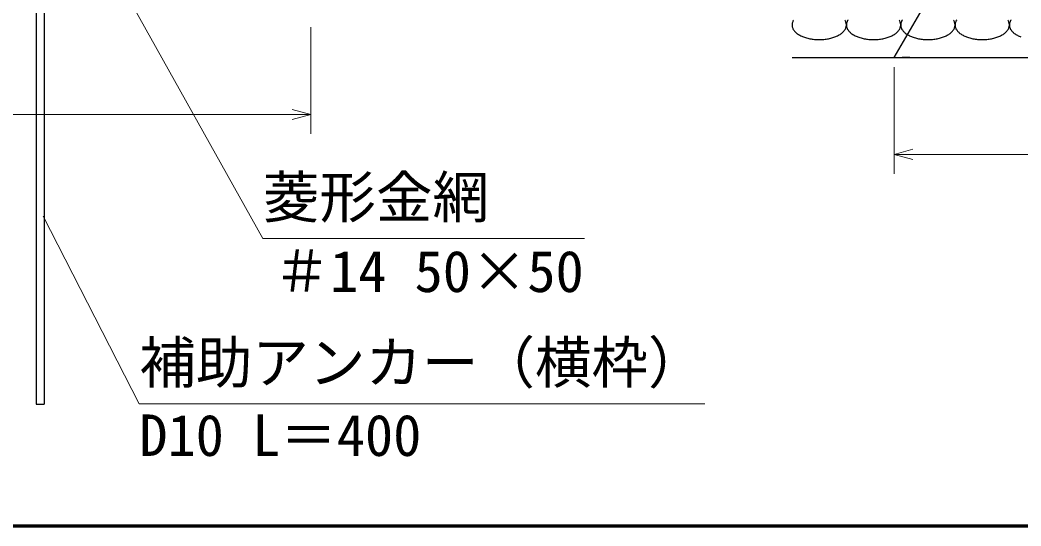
# Model space of a CAD drawing. Units: millimetres, scale not verified. Extents: x 400 to 16400, y 400 to 11650.
# Drawn here: x 1927 to 4405, y 400 to 1652 of the extents above; entities that cross this region are included whole.
import ezdxf
from ezdxf.enums import TextEntityAlignment as Align

# ---------------------------------------------------------------- set-up
doc = ezdxf.new("R2010")
doc.units = ezdxf.units.MM
doc.header["$LTSCALE"] = 40
for name, color, linetype, lineweight in [('C-STR', 6, 'Continuous', 25), ('C-STR-DIM', 1, 'Continuous', 13), ('C-STR-HTXT', 7, 'Continuous', 13), ('C-TTL', 2, 'Continuous', 70)]:
    doc.layers.add(name, color=color, linetype=linetype, lineweight=lineweight)
doc.styles.add('ＭＳ ゴシック', font='')
doc.styles.get('ＭＳ ゴシック').set_extended_font_data('MS Gothic')

msp = doc.modelspace()

# ---------------------------------------------------------------- linework, layer by layer
at = {"layer": 'C-STR', "color": 7}
for p, q in [((1966.93, 2301.25), (1966.93, 701.26)), ((1986.93, 2301.25), (1986.93, 701.26)), ((4091.66, 1559.54), (4439.66, 2159.54)), ((3838.57, 1559.54), (5722.41, 1559.54)), ((1966.93, 701.26), (1986.93, 701.26))]:
    msp.add_line(p, q, dxfattribs=at)
at = {"layer": 'C-STR', "color": 2}
msp.add_line((4130.01, 1559.54), (4111.66, 1559.54), dxfattribs=at)
at = {"layer": 'C-STR', "color": 1}
for centre, radius, start, end in [((3858.04, 1639.53), 19.47, 170.69772, 179.97257), ((3857.95, 1639.54), 19.38, 180.00552, 189.32419), ((3859.21, 1639.31), 20.66, 161.727, 170.62758), ((3858.94, 1639.7), 20.39, 189.31198, 198.33344), ((3861.41, 1638.55), 22.99, 153.35475, 161.63457), ((3864.51, 1636.94), 26.48, 145.72681, 153.25504), ((3947.76, 1637.28), 25.81, 26.64796, 34.37019), ((3950.72, 1638.73), 22.52, 18.27941, 26.73127), ((3952.76, 1639.38), 20.39, 9.31198, 18.33344), ((3952.49, 1639.77), 20.66, 341.727, 350.62758), ((3953.75, 1639.54), 19.38, 0.00552, 9.32419), ((3953.66, 1639.55), 19.47, 350.69772, 359.97257), ((3992.6, 1639.53), 19.47, 170.69772, 179.97257), ((3992.51, 1639.54), 19.38, 180.00552, 189.32419), ((3993.77, 1639.31), 20.66, 161.727, 170.62758), ((3993.5, 1639.7), 20.39, 189.31198, 198.33344), ((3995.97, 1638.55), 22.99, 153.35475, 161.63457), ((3999.07, 1636.94), 26.48, 145.72681, 153.25504), ((4082.32, 1637.28), 25.81, 26.64796, 34.37019), ((4085.28, 1638.73), 22.52, 18.27941, 26.73127), ((4087.32, 1639.38), 20.39, 9.31198, 18.33344), ((4087.05, 1639.77), 20.66, 341.727, 350.62758), ((4088.31, 1639.54), 19.38, 0.00552, 9.32419), ((4088.22, 1639.55), 19.47, 350.69772, 359.97257), ((4127.16, 1639.53), 19.47, 170.69772, 179.97257), ((4127.07, 1639.54), 19.38, 180.00552, 189.32419), ((4128.33, 1639.31), 20.66, 161.727, 170.62758), ((4128.06, 1639.7), 20.39, 189.31198, 198.33344), ((4130.53, 1638.55), 22.99, 153.35475, 161.63457), ((4133.63, 1636.94), 26.48, 145.72681, 153.25504), ((4216.88, 1637.28), 25.81, 26.64796, 34.37019), ((4219.84, 1638.73), 22.52, 18.27941, 26.73127), ((4221.87, 1639.38), 20.39, 9.31198, 18.33344), ((4221.61, 1639.77), 20.66, 341.727, 350.62758), ((4222.87, 1639.54), 19.38, 0.00552, 9.32419), ((4222.78, 1639.55), 19.47, 350.69772, 359.97257), ((4261.72, 1639.53), 19.47, 170.69772, 179.97257), ((4261.63, 1639.54), 19.38, 180.00552, 189.32419), ((4262.89, 1639.31), 20.66, 161.727, 170.62758), ((4262.62, 1639.7), 20.39, 189.31198, 198.33344), ((4265.09, 1638.55), 22.99, 153.35475, 161.63457), ((4268.19, 1636.94), 26.48, 145.72681, 153.25504), ((4351.44, 1637.28), 25.81, 26.64796, 34.37019), ((4354.4, 1638.73), 22.52, 18.27941, 26.73127), ((4356.43, 1639.38), 20.39, 9.31198, 18.33344), ((4356.17, 1639.77), 20.66, 341.727, 350.62758), ((4357.43, 1639.54), 19.38, 0.00552, 9.32419), ((4357.34, 1639.55), 19.47, 350.69772, 359.97257), ((4396.28, 1639.53), 19.47, 170.69772, 179.97257), ((4396.19, 1639.54), 19.38, 180.00552, 189.32419), ((4397.45, 1639.31), 20.66, 161.727, 170.62758), ((4397.18, 1639.7), 20.39, 189.31198, 198.33344), ((4399.65, 1638.55), 22.99, 153.35475, 161.63457), ((4402.75, 1636.94), 26.48, 145.72681, 153.25504), ((3860.97, 1640.35), 22.52, 198.27941, 206.73127), ((3863.93, 1641.8), 25.81, 206.64796, 214.37019), ((3867.67, 1644.29), 30.3, 214.27301, 221.21527), ((3871.98, 1647.99), 35.99, 221.11694, 227.30805), ((3876.67, 1652.97), 42.82, 227.21659, 232.7294), ((3881.49, 1659.19), 50.7, 232.64863, 237.57321), ((3886.24, 1666.53), 59.44, 237.50416, 241.93159), ((3890.71, 1674.76), 68.8, 241.87376, 245.88808), ((3894.73, 1683.57), 78.49, 245.84032, 249.51561), ((3916.36, 1685.07), 80.11, 290.52158, 294.12249), ((3920.28, 1676.2), 70.4, 294.15757, 298.0806), ((3924.69, 1667.85), 60.96, 298.12381, 302.44045), ((3929.4, 1660.34), 52.1, 302.49311, 307.28505), ((3934.23, 1653.92), 44.06, 307.34847, 312.70554), ((3938.95, 1648.73), 37.05, 312.78067, 318.79433), ((3943.35, 1644.82), 31.17, 318.88111, 325.63061), ((3947.19, 1642.14), 26.48, 325.72681, 333.25504), ((3950.29, 1640.53), 22.99, 333.35475, 341.63457), ((3995.53, 1640.35), 22.52, 198.27941, 206.73127), ((3998.49, 1641.8), 25.81, 206.64796, 214.37019), ((4002.23, 1644.29), 30.3, 214.27301, 221.21527), ((4006.54, 1647.99), 35.99, 221.11694, 227.30805), ((4011.23, 1652.97), 42.82, 227.21659, 232.7294), ((4016.05, 1659.19), 50.7, 232.64863, 237.57321), ((4020.8, 1666.53), 59.44, 237.50416, 241.93159), ((4025.27, 1674.76), 68.8, 241.87376, 245.88808), ((4029.29, 1683.57), 78.49, 245.84032, 249.51561), ((4050.92, 1685.07), 80.11, 290.52158, 294.12249), ((4054.84, 1676.2), 70.4, 294.15757, 298.0806), ((4059.25, 1667.85), 60.96, 298.12381, 302.44045), ((4063.96, 1660.34), 52.1, 302.49311, 307.28505), ((4068.79, 1653.92), 44.06, 307.34847, 312.70554), ((4073.51, 1648.73), 37.05, 312.78067, 318.79433), ((4077.91, 1644.82), 31.17, 318.88111, 325.63061), ((4081.75, 1642.14), 26.48, 325.72681, 333.25504), ((4084.85, 1640.53), 22.99, 333.35475, 341.63457), ((4130.09, 1640.35), 22.52, 198.27941, 206.73127), ((4133.05, 1641.8), 25.81, 206.64796, 214.37019), ((4136.79, 1644.29), 30.3, 214.27301, 221.21527), ((4141.1, 1647.99), 35.99, 221.11694, 227.30805), ((4145.79, 1652.97), 42.82, 227.21659, 232.7294), ((4150.61, 1659.19), 50.7, 232.64863, 237.57321), ((4155.36, 1666.53), 59.44, 237.50416, 241.93159), ((4159.83, 1674.76), 68.8, 241.87376, 245.88808), ((4163.84, 1683.57), 78.49, 245.84032, 249.51561), ((4185.48, 1685.07), 80.11, 290.52158, 294.12249), ((4189.4, 1676.2), 70.4, 294.15757, 298.0806), ((4193.81, 1667.85), 60.96, 298.12381, 302.44045), ((4198.52, 1660.34), 52.1, 302.49311, 307.28505), ((4203.35, 1653.92), 44.06, 307.34847, 312.70554), ((4208.07, 1648.73), 37.05, 312.78067, 318.79433), ((4212.47, 1644.82), 31.17, 318.88111, 325.63061), ((4216.31, 1642.14), 26.48, 325.72681, 333.25504), ((4219.41, 1640.53), 22.99, 333.35475, 341.63457), ((4264.65, 1640.35), 22.52, 198.27941, 206.73127), ((4267.61, 1641.8), 25.81, 206.64796, 214.37019), ((4271.35, 1644.29), 30.3, 214.27301, 221.21527), ((4275.66, 1647.99), 35.99, 221.11694, 227.30805), ((4280.35, 1652.97), 42.82, 227.21659, 232.7294), ((4285.17, 1659.19), 50.7, 232.64863, 237.57321), ((4289.92, 1666.53), 59.44, 237.50416, 241.93159), ((4294.39, 1674.76), 68.8, 241.87376, 245.88808), ((4298.4, 1683.57), 78.49, 245.84032, 249.51561), ((4320.04, 1685.07), 80.11, 290.52158, 294.12249), ((4323.96, 1676.2), 70.4, 294.15757, 298.0806), ((4328.37, 1667.85), 60.96, 298.1238, 302.44045), ((4333.08, 1660.34), 52.1, 302.49311, 307.28505), ((4337.91, 1653.92), 44.06, 307.34847, 312.70554), ((4342.63, 1648.73), 37.05, 312.78067, 318.79433), ((4347.03, 1644.82), 31.17, 318.88111, 325.63061), ((4350.87, 1642.14), 26.48, 325.72681, 333.25504), ((4353.97, 1640.53), 22.99, 333.35475, 341.63457), ((4399.21, 1640.35), 22.52, 198.27941, 206.73127), ((4402.17, 1641.8), 25.81, 206.64796, 214.37019), ((4405.91, 1644.29), 30.3, 214.27301, 221.21527), ((4410.22, 1647.99), 35.99, 221.11694, 227.30805), ((4414.91, 1652.97), 42.82, 227.21659, 232.7294), ((4419.73, 1659.19), 50.7, 232.64863, 237.57321), ((4424.48, 1666.53), 59.44, 237.50416, 241.93159), ((4428.95, 1674.76), 68.8, 241.87376, 245.88808), ((4432.96, 1683.57), 78.49, 245.84032, 249.51561), ((3898.16, 1692.6), 88.14, 249.47661, 252.87677), ((3900.94, 1701.42), 97.39, 252.84527, 256.02505), ((3903.03, 1709.63), 105.86, 255.99997, 259.00641), ((3904.46, 1716.81), 113.19, 258.98686, 261.86084), ((3905.32, 1722.6), 119.04, 261.84613, 264.62382), ((3905.73, 1726.7), 123.16, 264.61342, 267.32758), ((3905.84, 1728.89), 125.36, 267.32113, 270.00228), ((3905.85, 1729.06), 125.53, 269.99955, 272.67705), ((3905.93, 1727.2), 123.66, 272.67795, 275.38106), ((3906.28, 1723.41), 119.85, 275.38561, 278.14445), ((3907.06, 1717.88), 114.27, 278.15282, 280.99949), ((3908.39, 1710.91), 107.17, 281.01196, 283.98166), ((3910.37, 1702.85), 98.87, 283.99869, 287.13099), ((3913.03, 1694.09), 89.72, 287.15318, 290.49344), ((4032.72, 1692.6), 88.14, 249.47661, 252.87677), ((4035.5, 1701.42), 97.39, 252.84527, 256.02505), ((4037.59, 1709.63), 105.86, 255.99997, 259.00641), ((4039.02, 1716.81), 113.19, 258.98686, 261.86084), ((4039.88, 1722.6), 119.04, 261.84613, 264.62382), ((4040.29, 1726.7), 123.16, 264.61342, 267.32758), ((4040.4, 1728.89), 125.36, 267.32113, 270.00228), ((4040.41, 1729.06), 125.53, 269.99955, 272.67705), ((4040.49, 1727.2), 123.66, 272.67795, 275.38106), ((4040.84, 1723.41), 119.85, 275.38561, 278.14445), ((4041.62, 1717.88), 114.27, 278.15282, 280.99949), ((4042.95, 1710.91), 107.17, 281.01196, 283.98166), ((4044.93, 1702.85), 98.87, 283.99869, 287.13099), ((4047.59, 1694.09), 89.72, 287.15318, 290.49344), ((4167.28, 1692.6), 88.14, 249.47661, 252.87677), ((4170.06, 1701.42), 97.39, 252.84527, 256.02505), ((4172.15, 1709.63), 105.86, 255.99997, 259.00641), ((4173.58, 1716.81), 113.19, 258.98686, 261.86084), ((4174.44, 1722.6), 119.04, 261.84613, 264.62382), ((4174.85, 1726.7), 123.16, 264.61342, 267.32758), ((4174.96, 1728.89), 125.36, 267.32113, 270.00228), ((4174.97, 1729.06), 125.53, 269.99955, 272.67705), ((4175.05, 1727.2), 123.66, 272.67795, 275.38106), ((4175.4, 1723.41), 119.85, 275.38561, 278.14445), ((4176.18, 1717.88), 114.27, 278.15282, 280.99949), ((4177.51, 1710.91), 107.17, 281.01196, 283.98166), ((4179.49, 1702.85), 98.87, 283.99869, 287.13099), ((4182.15, 1694.09), 89.72, 287.15318, 290.49344), ((4301.84, 1692.6), 88.14, 249.47661, 252.87677), ((4304.62, 1701.42), 97.39, 252.84527, 256.02505), ((4306.71, 1709.63), 105.86, 255.99997, 259.00641), ((4308.14, 1716.81), 113.19, 258.98686, 261.86084), ((4309, 1722.6), 119.04, 261.84613, 264.62382), ((4309.41, 1726.7), 123.16, 264.61342, 267.32758), ((4309.52, 1728.89), 125.36, 267.32113, 270.00228), ((4309.53, 1729.06), 125.53, 269.99955, 272.67705), ((4309.61, 1727.2), 123.66, 272.67795, 275.38106), ((4309.96, 1723.41), 119.85, 275.38561, 278.14445), ((4310.74, 1717.88), 114.27, 278.15282, 280.99949), ((4312.07, 1710.91), 107.17, 281.01196, 283.98166), ((4314.05, 1702.85), 98.87, 283.99869, 287.13099), ((4316.71, 1694.09), 89.72, 287.15318, 290.49344)]:
    msp.add_arc(centre, radius, start, end, dxfattribs=at)
at = {"layer": 'C-STR-DIM'}
for p, q in [((2647.16, 1634.34), (2647.16, 1370.34)), ((4091.66, 1535.54), (4091.66, 1271.54)), ((1247.16, 1418.34), (2647.16, 1418.34)), ((2647.16, 1418.34), (2600.8, 1430.76)), ((2647.16, 1418.34), (2600.8, 1405.91)), ((4091.66, 1319.54), (4138.02, 1331.96)), ((4091.66, 1319.54), (4138.02, 1307.12)), ((4091.66, 1319.54), (5491.66, 1319.54))]:
    msp.add_line(p, q, dxfattribs=at)
at = {"layer": 'C-STR-HTXT', "color": 1}
for p, q in [((1984.2, 1166.35), (2222.41, 702.43)), ((2222.41, 702.43), (3622.41, 702.43))]:
    msp.add_line(p, q, dxfattribs=at)
msp.add_lwpolyline([(2191.91, 1712.18), (2528.58, 1111.64), (3324.64, 1111.64)], dxfattribs=at)
at = {"layer": 'C-TTL'}
msp.add_lwpolyline([(400, 400), (16400, 400), (16400, 11480), (400, 11480)], close=True, dxfattribs=at)

# ---------------------------------------------------------------- texts
at = {"layer": 'C-STR-HTXT', "style": 'ＭＳ ゴシック'}
for s, p in [('菱形金網', (2528.58, 1131.64)), ('＃14 50×50', (2554.64, 948)), ('補助アンカー（横枠）', (2222.41, 722.43)), ('D10 L＝400', (2222.41, 542.43))]:
    msp.add_text(s, height=102.6, dxfattribs=at).set_placement(p, align=Align.BOTTOM_LEFT)

doc.saveas('drawing.dxf')
